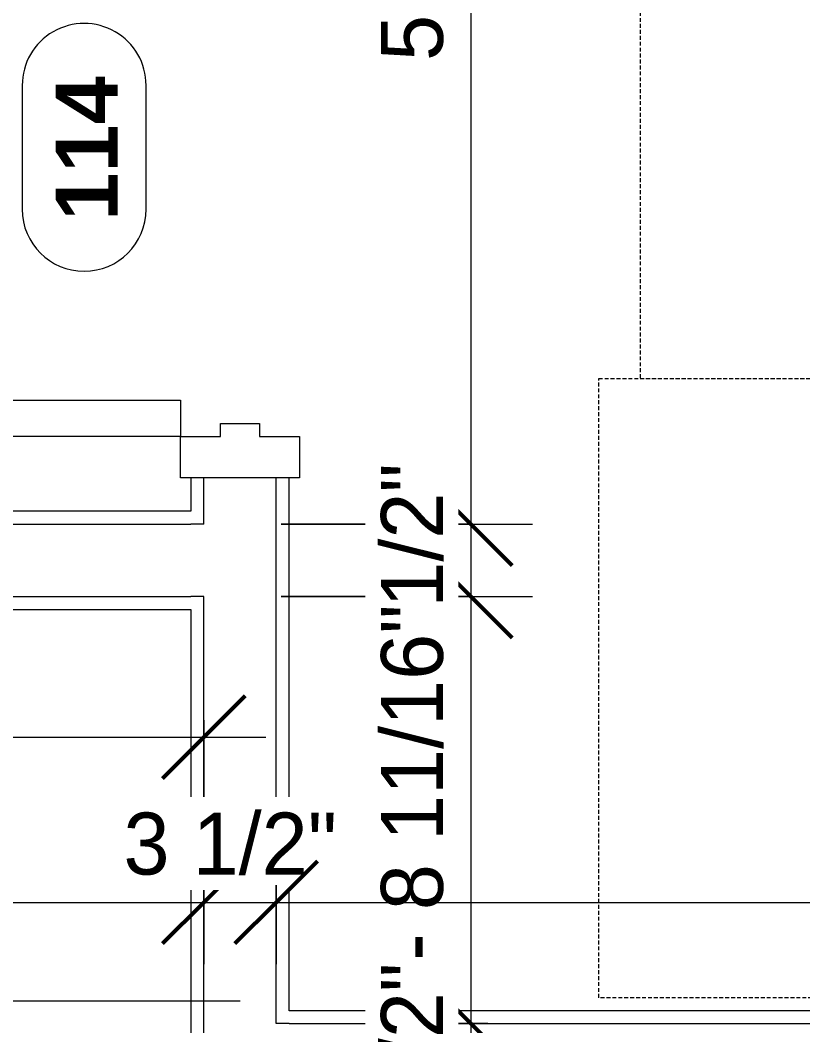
# Model space of a CAD drawing. Header units: inches. Extents: x -4058 to -1781, y 9814 to 12264.
# Drawn here: x -3006.6 to -2968.69, y 11449.24 to 11497.95 of the extents above; entities that cross this region are included whole.
import ezdxf

# ---------------------------------------------------------------- set-up
doc = ezdxf.new("R2010")
doc.units = ezdxf.units.IN
doc.header["$MEASUREMENT"] = 0
doc.linetypes.add('Hidden', pattern=[0.28125, 0.1875, -0.09375])
for name, color, linetype, lineweight in [('0-1', 7, 'Continuous', 5), ('0-2', 7, 'Continuous', 9), ('A-ANNO-DIMS', 211, 'Continuous', 9), ('A-ANNO-DIMS-32', 211, 'Continuous', 9), ('A-DOOR-1', 7, 'Continuous', 9), ('A-DOOR-FRAM-1', 7, 'Continuous', 9), ('A-DOOR-IDEN', 31, 'Continuous', 9), ('A-WALL-1', 7, 'Continuous', 9), ('A-WALL-IDEN', 211, 'Continuous', 9), ('P-SANR-FIXT-1', 7, 'Hidden', 9)]:
    doc.layers.add(name, color=color, linetype=linetype, lineweight=lineweight)
doc.styles.add('Arial_B', font='arialbd.ttf', dxfattribs={"height": 3})
doc.styles.add('Century Gothic', font='ufonts.com_century-gothic.ttf', dxfattribs={"height": 3})
doc.dimstyles.new('THE_DIMENSION_STRING_3', dxfattribs={"dimscale": 12, "dimtxt": 3.132505, "dimasz": 0.333333, "dimexe": 0.25, "dimexo": 0.166667, "dimgap": 0.041667, "dimtad": 1, "dimdec": 4, "dimrnd": 0.0625, "dimzin": 3, "dimdsep": 46, "dimlunit": 4, "dimtxsty": 'Century Gothic', "dimblk1": 'OBLIQUE', "dimblk2": 'OBLIQUE', "dimsah": 1, "dimcen": 0.09, "dimdle": 0.25, "dimazin": 0, "dimtfac": 1, "dimtdec": 4, "dimtix": 1, "dimtmove": 0, "dimatfit": 3, "dimfxl": 1, "dimtvp": 1, "dimtfill": 1, "dimfrac": 2, "dimtolj": 1, "dimtzin": 0, "dimarcsym": 2})
doc.dimstyles.new('THE_DIMENSION_STRING_4', dxfattribs={"dimscale": 12, "dimtxt": 3.132505, "dimasz": 0.333333, "dimexe": 0.25, "dimexo": 0.166667, "dimgap": 0.041667, "dimtad": 1, "dimdec": 4, "dimrnd": 0.0625, "dimzin": 3, "dimdsep": 46, "dimlunit": 4, "dimtxsty": 'Century Gothic', "dimblk1": 'OBLIQUE', "dimblk2": 'OBLIQUE', "dimsah": 1, "dimcen": 0.09, "dimdle": 0.25, "dimazin": 0, "dimtfac": 1, "dimtdec": 4, "dimtix": 1, "dimtmove": 0, "dimatfit": 3, "dimfxl": 1, "dimtvp": 1, "dimtfill": 1, "dimfrac": 2, "dimtolj": 1, "dimtzin": 0, "dimarcsym": 2})
doc.dimstyles.new('THE_DIMENSION_STRING_5', dxfattribs={"dimscale": 12, "dimtxt": 3.132505, "dimasz": 0.333333, "dimexe": 0.25, "dimexo": 0.166667, "dimgap": 0.041667, "dimtad": 1, "dimdec": 4, "dimrnd": 0.0625, "dimzin": 3, "dimdsep": 46, "dimlunit": 4, "dimtxsty": 'Century Gothic', "dimblk1": 'OBLIQUE', "dimblk2": 'OBLIQUE', "dimsah": 1, "dimcen": 0.09, "dimdle": 0.25, "dimazin": 0, "dimtfac": 1, "dimtdec": 4, "dimtix": 1, "dimtmove": 0, "dimatfit": 3, "dimfxl": 1, "dimtvp": 1, "dimtfill": 1, "dimfrac": 2, "dimtolj": 1, "dimtzin": 0, "dimarcsym": 2})

# ---------------------------------------------------------------- blocks, each defined once
blk = doc.blocks.new('Plbg-Sink Wall Mounted-UH - Sink-403447-UNIT PLANS - 1ST FLOOR')
at = {"layer": 'P-SANR-FIXT-1'}
for p, q in [((-15, -58), (-15, -10)), ((15, -10), (15, -58)), ((15, -58), (-15, -58))]:
    blk.add_line(p, q, dxfattribs=at)
blk = doc.blocks.new('Plbg-Toilet Wall Mount FV-UH - _ALL_ADA-2016927-UNIT PLANS - 1ST FLOOR')
at = {"layer": 'P-SANR-FIXT-1'}
for p, q in [((42, -56), (42, 0)), ((-18, -56), (42, -56))]:
    blk.add_line(p, q, dxfattribs=at)
blk = doc.blocks.new('HOLLOW METAL - HM - WOOD LEAF - 3-0 x 7-0-2191989-UNIT PLANS - 1ST FLOOR')
at = {"layer": 'A-DOOR-1'}
for p, q in [((16.25, -3.125), (18, -3.125)), ((16.25, -39.125), (16.25, -3.125)), ((18, -3.125), (18, -39.125))]:
    blk.add_line(p, q, dxfattribs=at)
blk.add_arc((18, -3.125), 36, 180, 270, dxfattribs=at)
at = {"layer": 'A-DOOR-FRAM-1'}
for p, q in [((18, 2.625), (20, 2.625)), ((18, 0.6875), (18, 2.625)), ((20, 2.625), (20, -3.125)), ((17.375, 0.6875), (18, 0.6875)), ((17.375, -1.1875), (17.375, 0.6875)), ((18, -1.1875), (17.375, -1.1875)), ((18, -3.125), (18, -1.1875)), ((20, -3.125), (18, -3.125))]:
    blk.add_line(p, q, dxfattribs=at)
blk = doc.blocks.new('CTR - 1st Phase - Common Walls_rvt-1-UNIT PLANS - 1ST FLOOR')
at = {"layer": 'A-WALL-1'}
for p, q in [((-2998.324, 11475.789), (-2998.324, 11474.164)), ((-2997.699, 11473.539), (-2997.699, 11475.789)), ((-2994.199, 11449.352), (-2994.199, 11475.789)), ((-2993.574, 11449.977), (-2993.574, 11475.789)), ((-2998.324, 11474.164), (-3044.224, 11474.164)), ((-3044.224, 11473.539), (-2998.324, 11473.539)), ((-2997.699, 11473.539), (-2998.324, 11473.539)), ((-3044.224, 11470.039), (-2998.324, 11470.039)), ((-2997.699, 11470.039), (-2998.324, 11470.039)), ((-2997.699, 11445.852), (-2997.699, 11470.039)), ((-3044.224, 11469.414), (-2998.324, 11469.414)), ((-2998.324, 11469.414), (-2998.324, 11445.227)), ((-2921.199, 11449.977), (-2993.574, 11449.977)), ((-2993.574, 11449.352), (-2994.199, 11449.352)), ((-2993.574, 11449.352), (-2921.199, 11449.352))]:
    blk.add_line(p, q, dxfattribs=at)
at = {"layer": '0-2'}
for name, p, rotation in [('Plbg-Toilet Wall Mount FV-UH - _ALL_ADA-2016927-UNIT PLANS - 1ST FLOOR', (-2920.574, 11522.602), 269.9999999999984), ('HOLLOW METAL - HM - WOOD LEAF - 3-0 x 7-0-2191989-UNIT PLANS - 1ST FLOOR', (-2995.699, 11495.789), 269.9999999999991), ('Plbg-Sink Wall Mounted-UH - Sink-403447-UNIT PLANS - 1ST FLOOR', (-2920.574, 11465.602), 269.9999999999986)]:
    blk.add_blockref(name, p, dxfattribs=dict(at, rotation=rotation))
blk = doc.blocks.new('DIMBLOCK892-UNIT PLANS - 1ST FLOOR')
at = {"layer": 'A-ANNO-DIMS-32'}
for p, q in [((-3064.224, 11466.914), (-3064.224, 11460.226)), ((-3064.224, 11463.226), (-3064.224, 11466.914)), ((-2997.699, 11464.054), (-2997.699, 11460.226)), ((-2997.699, 11463.226), (-2997.699, 11464.054)), ((-3067.224, 11463.226), (-2994.699, 11463.226))]:
    blk.add_line(p, q, dxfattribs=at)
at = {"layer": 'A-ANNO-DIMS-32', "lineweight": 50}
for p, q in [((-3064.224, 11463.226), (-3062.224, 11465.226)), ((-2997.699, 11463.226), (-2995.699, 11465.226)), ((-3064.224, 11463.226), (-3066.224, 11461.226)), ((-2997.699, 11463.226), (-2999.699, 11461.226))]:
    blk.add_line(p, q, dxfattribs=at)
at = {"layer": 'A-ANNO-DIMS-32', "color": 0, "insert": (-3040.036, 11467.571), "char_height": 3, "width": 21.77837, "attachment_point": 1, "line_spacing_factor": 0.984502, "style": 'Century Gothic', "bg_fill": 3, "box_fill_scale": 1.25, "bg_fill_color": 256, "bg_fill_true_color": 13158600, "bg_fill_transparency": 0}
blk.add_mtext('5\' - 6 1/2"', dxfattribs=at)
blk = doc.blocks.new('_Oblique')
at = {"color": 0, "linetype": 'ByBlock', "lineweight": -2}
blk.add_line((-0.5, -0.5), (0.5, 0.5), dxfattribs=at)
blk = doc.blocks.new('DIMBLOCK1036-UNIT PLANS - 1ST FLOOR')
at = {"layer": 'A-ANNO-DIMS-32', "lineweight": 50}
for p, q in [((-2984.775, 11541.227), (-2986.775, 11543.227)), ((-2984.775, 11541.227), (-2982.775, 11539.227)), ((-2984.775, 11473.539), (-2986.775, 11475.539)), ((-2984.775, 11473.539), (-2982.775, 11471.539))]:
    blk.add_line(p, q, dxfattribs=at)
at = {"layer": 'A-ANNO-DIMS-32'}
for p, q in [((-2983.947, 11541.227), (-2987.775, 11541.227)), ((-2984.775, 11541.227), (-2984.775, 11473.539)), ((-2984.775, 11541.227), (-2983.947, 11541.227)), ((-2993.949, 11473.539), (-2981.775, 11473.539)), ((-2984.775, 11473.539), (-2993.949, 11473.539))]:
    blk.add_line(p, q, dxfattribs=at)
at = {"layer": 'A-ANNO-DIMS-32', "color": 0, "insert": (-2989.121, 11495.972), "char_height": 3, "width": 27.38704, "attachment_point": 1, "rotation": 90, "line_spacing_factor": 0.984502, "style": 'Century Gothic', "bg_fill": 3, "box_fill_scale": 1.25, "bg_fill_color": 256, "bg_fill_true_color": 13158600, "bg_fill_transparency": 0}
blk.add_mtext('5\' - 7 11/16"', dxfattribs=at)
blk = doc.blocks.new('DIMBLOCK1037-UNIT PLANS - 1ST FLOOR')
at = {"layer": 'A-ANNO-DIMS-32', "lineweight": 50}
for p, q in [((-2984.775, 11473.539), (-2986.775, 11475.539)), ((-2984.775, 11473.539), (-2982.775, 11471.539)), ((-2984.775, 11470.039), (-2986.775, 11472.039)), ((-2984.775, 11470.039), (-2982.775, 11468.039))]:
    blk.add_line(p, q, dxfattribs=at)
at = {"layer": 'A-ANNO-DIMS-32'}
for p, q in [((-2993.949, 11473.539), (-2981.775, 11473.539)), ((-2984.775, 11473.539), (-2993.949, 11473.539)), ((-2984.775, 11473.539), (-2984.775, 11470.039)), ((-2993.949, 11470.039), (-2981.775, 11470.039)), ((-2984.775, 11470.039), (-2993.949, 11470.039))]:
    blk.add_line(p, q, dxfattribs=at)
at = {"layer": 'A-ANNO-DIMS-32', "color": 0, "insert": (-2989.121, 11466.146), "char_height": 3, "width": 13.54435, "attachment_point": 1, "rotation": 90, "line_spacing_factor": 0.984502, "style": 'Century Gothic', "bg_fill": 3, "box_fill_scale": 1.25, "bg_fill_color": 256, "bg_fill_true_color": 13158600, "bg_fill_transparency": 0}
blk.add_mtext('3 1/2"', dxfattribs=at)
blk = doc.blocks.new('DIMBLOCK1038-UNIT PLANS - 1ST FLOOR')
at = {"layer": 'A-ANNO-DIMS-32', "lineweight": 50}
for p, q in [((-2984.775, 11470.039), (-2986.775, 11472.039)), ((-2984.775, 11470.039), (-2982.775, 11468.039)), ((-2984.775, 11449.352), (-2986.775, 11451.352)), ((-2984.775, 11449.352), (-2982.775, 11447.352))]:
    blk.add_line(p, q, dxfattribs=at)
at = {"layer": 'A-ANNO-DIMS-32'}
for p, q in [((-2993.949, 11470.039), (-2981.775, 11470.039)), ((-2984.775, 11470.039), (-2993.949, 11470.039)), ((-2984.775, 11470.039), (-2984.775, 11449.352)), ((-2983.947, 11449.352), (-2987.775, 11449.352)), ((-2984.775, 11449.352), (-2983.947, 11449.352))]:
    blk.add_line(p, q, dxfattribs=at)
at = {"layer": 'A-ANNO-DIMS-32', "color": 0, "insert": (-2989.121, 11448.284), "char_height": 3, "width": 27.38704, "attachment_point": 1, "rotation": 90, "line_spacing_factor": 0.984502, "style": 'Century Gothic', "bg_fill": 3, "box_fill_scale": 1.25, "bg_fill_color": 256, "bg_fill_true_color": 13158600, "bg_fill_transparency": 0}
blk.add_mtext('1\' - 8 11/16"', dxfattribs=at)
blk = doc.blocks.new('DIMBLOCK1039-UNIT PLANS - 1ST FLOOR')
at = {"layer": 'A-ANNO-DIMS-32', "lineweight": 50}
for p, q in [((-2984.775, 11449.352), (-2986.775, 11451.352)), ((-2984.775, 11449.352), (-2982.775, 11447.352)), ((-2984.775, 11445.852), (-2986.775, 11447.852)), ((-2984.775, 11445.852), (-2982.775, 11443.852))]:
    blk.add_line(p, q, dxfattribs=at)
at = {"layer": 'A-ANNO-DIMS-32'}
for p, q in [((-2983.947, 11449.352), (-2987.775, 11449.352)), ((-2984.775, 11449.352), (-2984.775, 11442.852)), ((-2984.775, 11449.352), (-2983.947, 11449.352)), ((-2983.947, 11445.852), (-2987.775, 11445.852)), ((-2984.775, 11445.852), (-2983.947, 11445.852))]:
    blk.add_line(p, q, dxfattribs=at)
at = {"layer": 'A-ANNO-DIMS-32', "color": 0, "insert": (-2989.121, 11441.958), "char_height": 3, "width": 13.54435, "attachment_point": 1, "rotation": 90, "line_spacing_factor": 0.984502, "style": 'Century Gothic', "bg_fill": 3, "box_fill_scale": 1.25, "bg_fill_color": 256, "bg_fill_true_color": 13158600, "bg_fill_transparency": 0}
blk.add_mtext('3 1/2"', dxfattribs=at)
blk = doc.blocks.new('Door Tag - Mark - Instance-4122133-UNIT PLANS - 1ST FLOOR')
at = {"layer": 'A-DOOR-IDEN'}
for p, q in [((0.09375, 0.09375), (-0.09375, 0.09375)), ((-0.09375, -0.09375), (0.09375, -0.09375))]:
    blk.add_line(p, q, dxfattribs=at)
for centre, start, end in [((-0.09375, 0), 90, 270), ((0.09375, 0), 270, 90)]:
    blk.add_arc(centre, 0.09375, start, end, dxfattribs=at)
blk = doc.blocks.new('DIMBLOCK1211-UNIT PLANS - 1ST FLOOR')
at = {"layer": 'A-ANNO-DIMS-32'}
for p, q in [((-3292.717, 11467.414), (-3292.717, 11452.226)), ((-3292.717, 11455.226), (-3292.717, 11467.414)), ((-2997.699, 11456.054), (-2997.699, 11452.226)), ((-2997.699, 11455.226), (-2997.699, 11456.054)), ((-3295.717, 11455.226), (-2997.699, 11455.226))]:
    blk.add_line(p, q, dxfattribs=at)
at = {"layer": 'A-ANNO-DIMS-32', "lineweight": 50}
for p, q in [((-3292.717, 11455.226), (-3290.717, 11457.226)), ((-2997.699, 11455.226), (-2995.699, 11457.226)), ((-3292.717, 11455.226), (-3294.717, 11453.226)), ((-2997.699, 11455.226), (-2999.699, 11453.226))]:
    blk.add_line(p, q, dxfattribs=at)
at = {"layer": 'A-ANNO-DIMS-32', "color": 0, "insert": (-3151.622, 11459.571), "char_height": 3, "width": 15.39402, "attachment_point": 1, "line_spacing_factor": 0.984502, "style": 'Century Gothic', "bg_fill": 3, "box_fill_scale": 1.25, "bg_fill_color": 256, "bg_fill_true_color": 13158600, "bg_fill_transparency": 0}
blk.add_mtext('24\' - 7"', dxfattribs=at)
blk = doc.blocks.new('DIMBLOCK1212-UNIT PLANS - 1ST FLOOR')
at = {"layer": 'A-ANNO-DIMS-32', "lineweight": 50}
for p, q in [((-2997.699, 11455.226), (-2995.699, 11457.226)), ((-2994.199, 11455.226), (-2992.199, 11457.226)), ((-2997.699, 11455.226), (-2999.699, 11453.226)), ((-2994.199, 11455.226), (-2996.199, 11453.226))]:
    blk.add_line(p, q, dxfattribs=at)
at = {"layer": 'A-ANNO-DIMS-32'}
for p, q in [((-2997.699, 11456.054), (-2997.699, 11452.226)), ((-2997.699, 11455.226), (-2997.699, 11456.054)), ((-2994.199, 11456.054), (-2994.199, 11452.226)), ((-2994.199, 11455.226), (-2994.199, 11456.054)), ((-2997.699, 11455.226), (-2994.199, 11455.226))]:
    blk.add_line(p, q, dxfattribs=at)
at = {"layer": 'A-ANNO-DIMS-32', "color": 0, "insert": (-3001.592, 11459.571), "char_height": 3, "width": 13.54435, "attachment_point": 1, "line_spacing_factor": 0.984502, "style": 'Century Gothic', "bg_fill": 3, "box_fill_scale": 1.25, "bg_fill_color": 256, "bg_fill_true_color": 13158600, "bg_fill_transparency": 0}
blk.add_mtext('3 1/2"', dxfattribs=at)
blk = doc.blocks.new('DIMBLOCK1213-UNIT PLANS - 1ST FLOOR')
at = {"layer": 'A-ANNO-DIMS-32', "lineweight": 50}
for p, q in [((-2994.199, 11455.226), (-2992.199, 11457.226)), ((-2918.824, 11455.226), (-2916.824, 11457.226)), ((-2994.199, 11455.226), (-2996.199, 11453.226)), ((-2918.824, 11455.226), (-2920.824, 11453.226))]:
    blk.add_line(p, q, dxfattribs=at)
at = {"layer": 'A-ANNO-DIMS-32'}
for p, q in [((-2994.199, 11456.054), (-2994.199, 11452.226)), ((-2994.199, 11455.226), (-2994.199, 11456.054)), ((-2918.824, 11456.054), (-2918.824, 11452.226)), ((-2918.824, 11455.226), (-2918.824, 11456.054)), ((-2994.199, 11455.226), (-2918.824, 11455.226))]:
    blk.add_line(p, q, dxfattribs=at)
at = {"layer": 'A-ANNO-DIMS-32', "color": 0, "insert": (-2965.586, 11459.571), "char_height": 3, "width": 21.77837, "attachment_point": 1, "line_spacing_factor": 0.984502, "style": 'Century Gothic', "bg_fill": 3, "box_fill_scale": 1.25, "bg_fill_color": 256, "bg_fill_true_color": 13158600, "bg_fill_transparency": 0}
blk.add_mtext('6\' - 3 3/8"', dxfattribs=at)

msp = doc.modelspace()

# ---------------------------------------------------------------- linework, layer by layer
at = {"layer": 'A-WALL-IDEN'}
msp.add_line((-2995.94874, 11450.44204), (-3009.55647, 11450.44204), dxfattribs=at)

# ---------------------------------------------------------------- block references
at = {"layer": '0-1'}
msp.add_blockref('CTR - 1st Phase - Common Walls_rvt-1-UNIT PLANS - 1ST FLOOR', (0, 0), dxfattribs=at)
at = {"layer": 'A-DOOR-IDEN', "xscale": 31.99999999999999, "yscale": 31.99999999999999, "zscale": 31.99999999999999, "rotation": 89.99999999999955}
msp.add_blockref('Door Tag - Mark - Instance-4122133-UNIT PLANS - 1ST FLOOR', (-3003.49772, 11491.7894), dxfattribs=at)

# ---------------------------------------------------------------- texts
at = {"layer": 'A-DOOR-IDEN', "insert": (-3004.87757, 11488.23546), "char_height": 3, "width": 8.484, "attachment_point": 1, "rotation": 90, "style": 'Arial_B'}
msp.add_mtext('114', dxfattribs=at)

# ---------------------------------------------------------------- next in the draw order: dimensions: what is measured, and where the dimension line sits
at = {"layer": 'A-ANNO-DIMS'}
dim = msp.add_linear_dim(base=(-2984.77543, 11473.5394), p1=(-2981.947, 11541.2269), p2=(-2995.94874, 11473.5394), angle=90, dimstyle='THE_DIMENSION_STRING_4', override={"dimpost": '<>', "dimfxl": 69.120519}, dxfattribs=at)
dim.commit()
dim.dimension.update_dxf_attribs({"geometry": 'DIMBLOCK1036-UNIT PLANS - 1ST FLOOR', "text_midpoint": (-2987.0171, 11507.38315)})
dim = msp.add_linear_dim(base=(-2997.69874, 11463.2259), p1=(-3064.22374, 11468.9144), p2=(-2997.69874, 11466.05433), dimstyle='THE_DIMENSION_STRING_3', override={"dimpost": '<>', "dimfxl": 66.586452}, dxfattribs=at)
dim.commit()
dim.dimension.update_dxf_attribs({"geometry": 'DIMBLOCK892-UNIT PLANS - 1ST FLOOR', "text_midpoint": (-3030.96124, 11465.46757)})

# ---------------------------------------------------------------- next in the draw order: dimensions: what is measured, and where the dimension line sits
dim = msp.add_linear_dim(base=(-2984.77543, 11470.0394), p1=(-2995.94874, 11473.5394), p2=(-2995.94874, 11470.0394), angle=90, dimstyle='THE_DIMENSION_STRING_4', override={"dimpost": '<>', "dimfxl": 3.5}, dxfattribs=at)
dim.commit()
dim.dimension.update_dxf_attribs({"geometry": 'DIMBLOCK1037-UNIT PLANS - 1ST FLOOR', "text_midpoint": (-2987.0171, 11471.7894)})

# ---------------------------------------------------------------- next in the draw order: dimensions: what is measured, and where the dimension line sits
dim = msp.add_linear_dim(base=(-2984.77543, 11449.3519), p1=(-2995.94874, 11470.0394), p2=(-2981.947, 11449.3519), angle=90, dimstyle='THE_DIMENSION_STRING_4', override={"dimpost": '<>', "dimfxl": 24.980416}, dxfattribs=at)
dim.commit()
dim.dimension.update_dxf_attribs({"geometry": 'DIMBLOCK1038-UNIT PLANS - 1ST FLOOR', "text_midpoint": (-2987.0171, 11459.69565)})

# ---------------------------------------------------------------- next in the draw order: dimensions: what is measured, and where the dimension line sits
dim = msp.add_linear_dim(base=(-2997.6987366797, 11455.2258982202), p1=(-3292.7174866917, 11469.4143961105), p2=(-2997.6987366797, 11458.0543253449), dimstyle='THE_DIMENSION_STRING_5', override={"dimpost": '<>', "dimfxl": 295.237386}, dxfattribs=at)
dim.commit()
dim.dimension.update_dxf_attribs({"geometry": 'DIMBLOCK1211-UNIT PLANS - 1ST FLOOR', "text_midpoint": (-3145.2081116857, 11457.3013571033)})
dim = msp.add_linear_dim(base=(-2984.77543, 11445.8519), p1=(-2981.947, 11449.3519), p2=(-2981.947, 11445.8519), angle=90, dimstyle='THE_DIMENSION_STRING_4', override={"dimpost": '<>', "dimfxl": 3.5}, dxfattribs=at)
dim.commit()
dim.dimension.update_dxf_attribs({"geometry": 'DIMBLOCK1039-UNIT PLANS - 1ST FLOOR', "text_midpoint": (-2987.0171, 11447.6019)})

# ---------------------------------------------------------------- next in the draw order: dimensions: what is measured, and where the dimension line sits
dim = msp.add_linear_dim(base=(-2994.19874, 11455.2259), p1=(-2997.69874, 11458.05433), p2=(-2994.19874, 11458.05433), dimstyle='THE_DIMENSION_STRING_5', override={"dimpost": '<>', "dimfxl": 3.5}, dxfattribs=at)
dim.commit()
dim.dimension.update_dxf_attribs({"geometry": 'DIMBLOCK1212-UNIT PLANS - 1ST FLOOR', "text_midpoint": (-2995.94874, 11457.46757)})

# ---------------------------------------------------------------- next in the draw order: dimensions: what is measured, and where the dimension line sits
dim = msp.add_linear_dim(base=(-2918.82386, 11455.2259), p1=(-2994.19874, 11458.05433), p2=(-2918.82386, 11458.05433), dimstyle='THE_DIMENSION_STRING_5', override={"dimpost": '<>', "dimfxl": 75.374878}, dxfattribs=at)
dim.commit()
dim.dimension.update_dxf_attribs({"geometry": 'DIMBLOCK1213-UNIT PLANS - 1ST FLOOR', "text_midpoint": (-2956.5113, 11457.46757)})

doc.saveas('drawing.dxf')
